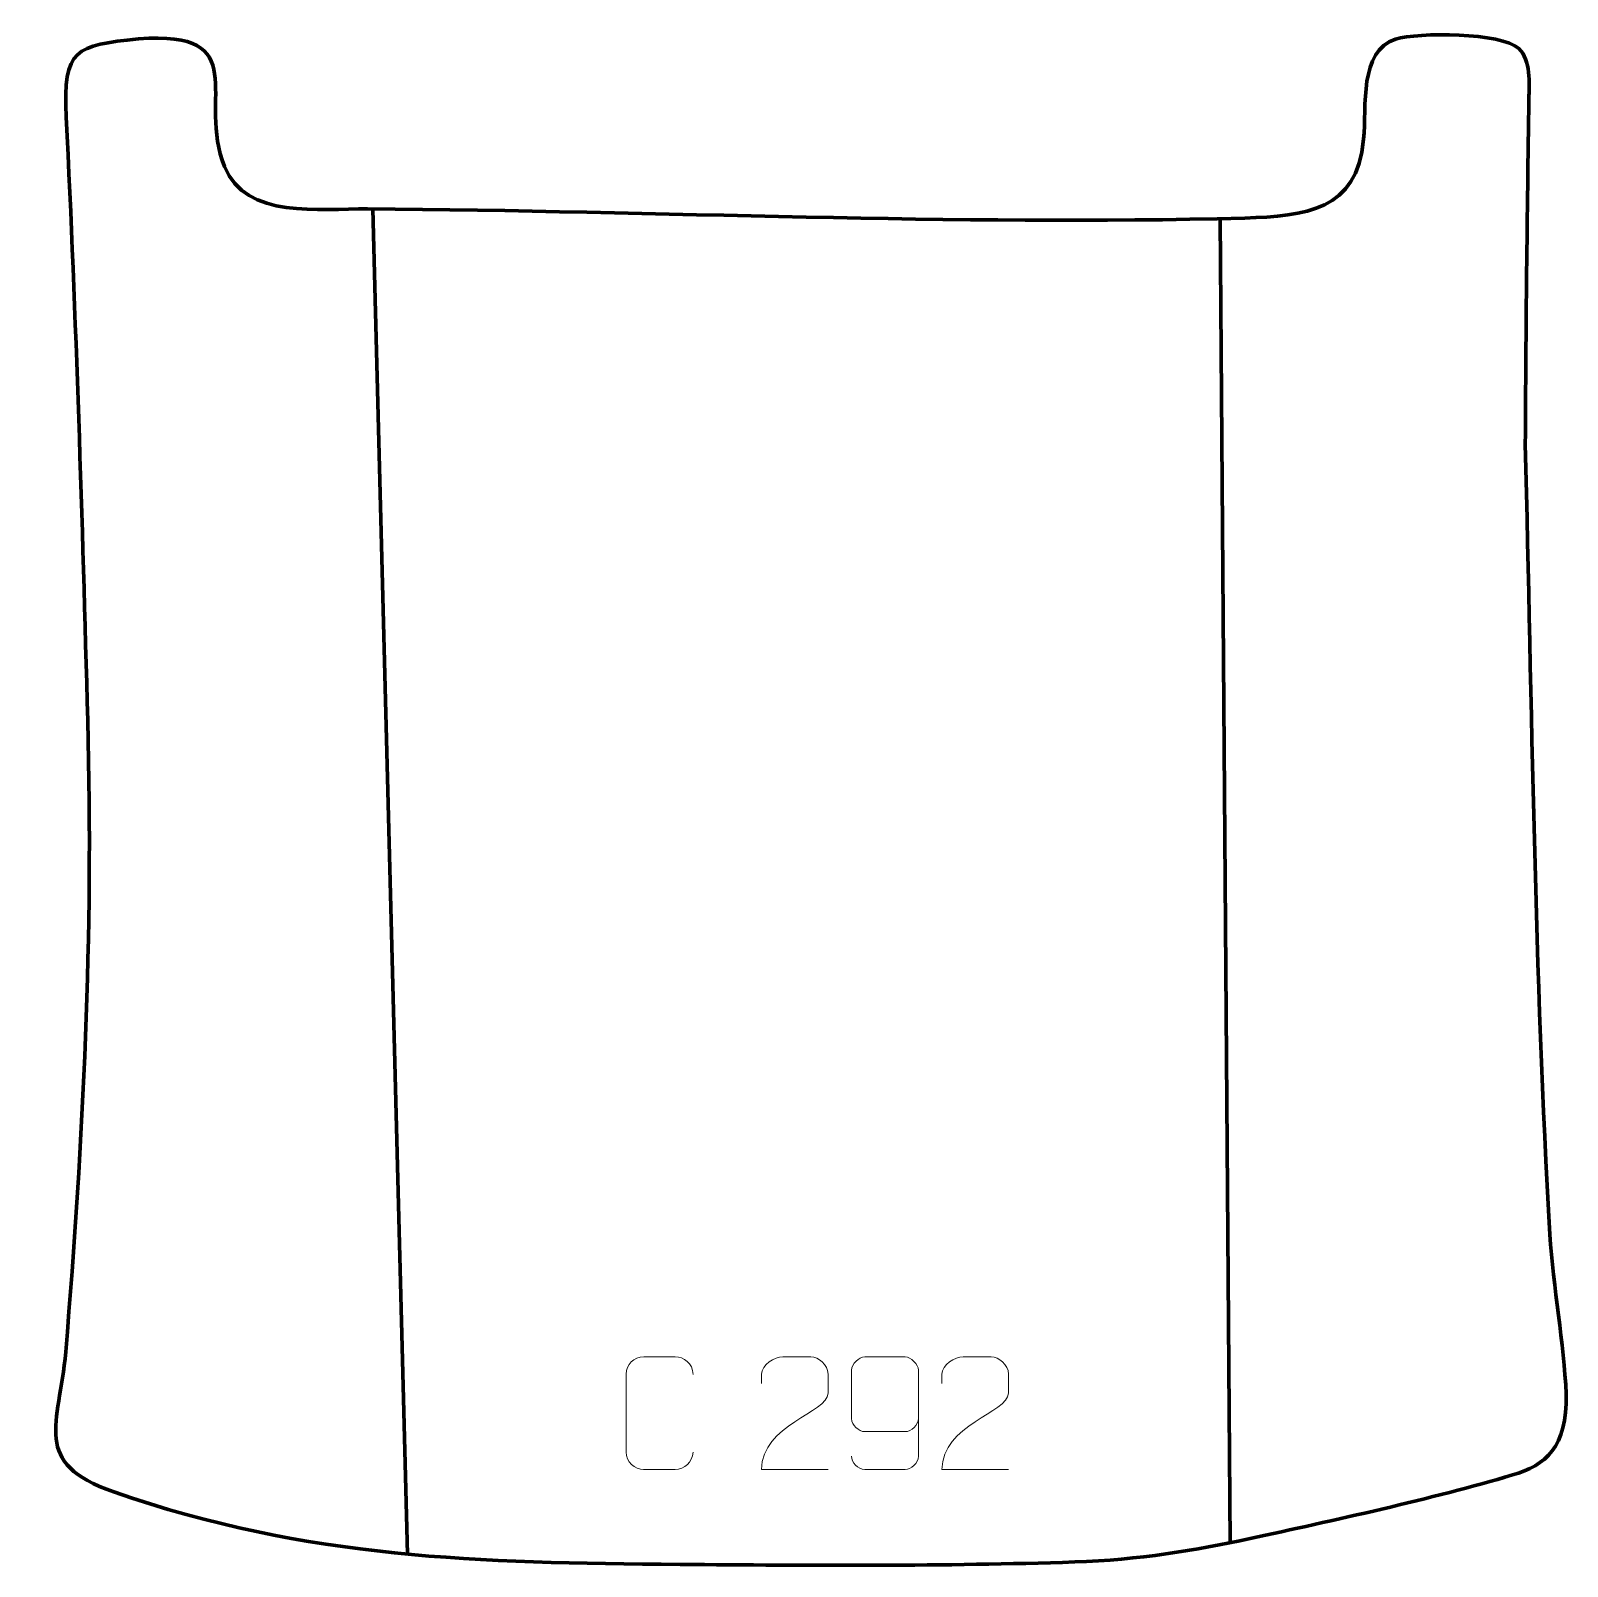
# Model space of a CAD drawing. Header units: millimetres. Extents: x -389 to -48, y 225 to 566.
import ezdxf

# ---------------------------------------------------------------- set-up
doc = ezdxf.new("R2010")
doc.units = ezdxf.units.MM
doc.header["$MEASUREMENT"] = 0
doc.layers.add('layer 2', color=7, linetype='Continuous')
doc.layers.add('layer 3', color=7, linetype='Continuous')

msp = doc.modelspace()

# ---------------------------------------------------------------- linework, layer by layer
at = {"layer": 'layer 2', "color": 140, "lineweight": 158}
for points in [[(-312.9509, 526.4381), (-312.9509, 526.4381), (-305.2752, 228.1057), (-305.2752, 228.1057)], [(-125.0835, 524.2542), (-125.0835, 524.2542), (-122.8387, 230.542), (-122.8387, 230.542)]]:
    msp.add_open_spline(points, degree=3, dxfattribs=at)
at = {"layer": 'layer 3', "color": 242, "lineweight": 158}
msp.add_open_spline([(-119.6084, 524.381), (-106.2272, 524.9037), (-94.6493, 525.9245), (-93.2497, 541.8618), (-93.2497, 541.8618), (-92.6037, 549.2183), (-94.2812, 561.4002), (-86.1564, 564.0582), (-86.1564, 564.0582), (-81.2374, 565.6674), (-62.6874, 565.553), (-58.8414, 561.9978), (-58.8414, 561.9978), (-56.13, 559.4914), (-56.5571, 554.193), (-56.6042, 550.8178), (-56.6042, 550.8178), (-56.9879, 525.2661), (-57.2855, 499.7904), (-57.3974, 474.2373), (-57.3974, 474.2373), (-55.9733, 416.1559), (-55.282, 356.9042), (-51.972, 298.9775), (-51.972, 298.9775), (-51.1481, 287.2717), (-48.8919, 274.8732), (-48.3178, 263.5692), (-48.3178, 263.5692), (-48.0956, 251.7352), (-52.8707, 247.8625), (-60.2492, 245.6588), (-60.2492, 245.6588), (-77.7499, 240.4321), (-100.5045, 235.447), (-118.4247, 231.5751), (-118.4247, 231.5751), (-130.6007, 228.9444), (-143.0636, 226.8481), (-157.3266, 226.3726), (-157.3266, 226.3726), (-186.0403, 225.4151), (-216.0878, 225.5603), (-244.8478, 225.8304), (-244.8478, 225.8304), (-289.8351, 226.2529), (-326.9091, 226.884), (-370.389, 241.8948), (-370.389, 241.8948), (-388.8246, 248.3501), (-382.5311, 256.5873), (-381.0633, 272.9445), (-381.0633, 272.9445), (-377.1336, 320.9614), (-374.9083, 364.7311), (-376.1916, 412.9971), (-376.1916, 412.9971), (-377.3776, 457.6045), (-378.7368, 502.1779), (-380.9377, 546.7494), (-380.9377, 546.7494), (-381.7, 562.1074), (-378.8667, 562.5528), (-364.9605, 564.1793), (-364.9605, 564.1793), (-339.1526, 565.9433), (-352.0386, 551.0833), (-345.8447, 535.8133), (-345.8447, 535.8133), (-341.0772, 524.0598), (-324.7033, 526.5259), (-314.1181, 526.4471), (-314.1181, 526.4471), (-249.1978, 525.9642), (-184.6424, 522.7405), (-119.6084, 524.381)], degree=3, knots=[0, 0, 0, 0, 0.05, 0.05, 0.05, 0.05, 0.1, 0.1, 0.1, 0.1, 0.15, 0.15, 0.15, 0.15, 0.2, 0.2, 0.2, 0.2, 0.25, 0.25, 0.25, 0.25, 0.3, 0.3, 0.3, 0.3, 0.35, 0.35, 0.35, 0.35, 0.4, 0.4, 0.4, 0.4, 0.45, 0.45, 0.45, 0.45, 0.5, 0.5, 0.5, 0.5, 0.55, 0.55, 0.55, 0.55, 0.6, 0.6, 0.6, 0.6, 0.65, 0.65, 0.65, 0.65, 0.7, 0.7, 0.7, 0.7, 0.75, 0.75, 0.75, 0.75, 0.8, 0.8, 0.8, 0.8, 0.85, 0.85, 0.85, 0.85, 0.9, 0.9, 0.9, 0.9, 1, 1, 1, 1], dxfattribs=at)
at = {"layer": 'layer 3', "color": 250, "lineweight": 9}
for points, knots in [([(-241.9618, 250.7252), (-242.1016, 248.4018), (-243.7788, 246.9222), (-245.9265, 246.9114), (-245.9265, 246.9114), (-248.2584, 246.9118), (-250.5903, 246.9118), (-252.9218, 246.9114), (-252.9218, 246.9114), (-254.8468, 246.806), (-256.8189, 248.6905), (-256.8077, 250.7078), (-256.8077, 250.7078), (-256.8073, 256.4779), (-256.8073, 262.2476), (-256.8077, 268.0169), (-256.8077, 268.0169), (-256.8035, 270.155), (-255.0568, 271.8742), (-252.9044, 271.8607), (-252.9044, 271.8607), (-250.5787, 271.8607), (-248.2526, 271.8607), (-245.9265, 271.8607), (-245.9265, 271.8607), (-243.9799, 271.8962), (-241.9885, 270.4047), (-241.9618, 267.9671)], [0, 0, 0, 0, 0.125, 0.125, 0.125, 0.125, 0.25, 0.25, 0.25, 0.25, 0.375, 0.375, 0.375, 0.375, 0.5, 0.5, 0.5, 0.5, 0.625, 0.625, 0.625, 0.625, 0.75, 0.75, 0.75, 0.75, 1, 1, 1, 1]), ([(-212.0134, 246.8971), (-216.9278, 246.8974), (-221.8422, 246.8974), (-226.7563, 246.8971), (-226.7563, 246.8971), (-226.7563, 256.8294), (-212.1053, 259.4706), (-212.0134, 263.7809), (-212.0134, 263.7809), (-212.0137, 265.205), (-212.0137, 266.6287), (-212.0134, 268.052), (-212.0134, 268.052), (-212.0303, 270.1291), (-214.1531, 271.8539), (-215.8241, 271.8712), (-215.8241, 271.8712), (-217.8973, 271.8708), (-219.9702, 271.8708), (-222.0426, 271.8712), (-222.0426, 271.8712), (-223.8647, 271.8877), (-226.6894, 270.0956), (-226.7563, 268.002), (-226.7563, 268.002), (-226.7563, 268.002), (-226.7563, 265.9472), (-226.7563, 265.9472)], [0, 0, 0, 0, 0.125, 0.125, 0.125, 0.125, 0.25, 0.25, 0.25, 0.25, 0.375, 0.375, 0.375, 0.375, 0.5, 0.5, 0.5, 0.5, 0.625, 0.625, 0.625, 0.625, 0.75, 0.75, 0.75, 0.75, 1, 1, 1, 1]), ([(-206.8147, 249.8435), (-206.7906, 248.504), (-205.4344, 246.8507), (-203.8625, 246.8851), (-203.8625, 246.8851), (-200.8777, 246.8854), (-197.8925, 246.8854), (-194.9071, 246.8851), (-194.9071, 246.8851), (-193.688, 246.8701), (-191.9598, 248.3077), (-191.9548, 249.8435), (-191.9548, 249.8435), (-191.9551, 256.2039), (-191.9551, 262.5647), (-191.9548, 268.9255), (-191.9548, 268.9255), (-191.9595, 270.0884), (-193.688, 271.8595), (-194.9071, 271.8839), (-194.9071, 271.8839), (-197.8925, 271.8836), (-200.8777, 271.8836), (-203.8625, 271.8839), (-203.8625, 271.8839), (-205.1406, 271.8401), (-206.8103, 270.2256), (-206.8147, 268.9255), (-206.8147, 268.9255), (-206.8147, 265.3421), (-206.8147, 261.7591), (-206.8147, 258.1763), (-206.8147, 258.1763), (-206.7762, 256.6981), (-205.1935, 255.2652), (-203.8625, 255.2673), (-203.8625, 255.2673), (-200.8777, 255.267), (-197.8925, 255.267), (-194.9071, 255.2673), (-194.9071, 255.2673), (-193.5776, 255.2623), (-191.9346, 256.7695), (-191.9763, 258.1981)], [0, 0, 0, 0, 0.08333333, 0.08333333, 0.08333333, 0.08333333, 0.16666667, 0.16666667, 0.16666667, 0.16666667, 0.25, 0.25, 0.25, 0.25, 0.33333333, 0.33333333, 0.33333333, 0.33333333, 0.41666667, 0.41666667, 0.41666667, 0.41666667, 0.5, 0.5, 0.5, 0.5, 0.58333333, 0.58333333, 0.58333333, 0.58333333, 0.66666667, 0.66666667, 0.66666667, 0.66666667, 0.75, 0.75, 0.75, 0.75, 0.83333333, 0.83333333, 0.83333333, 0.83333333, 1, 1, 1, 1]), ([(-172.0134, 246.8971), (-176.9278, 246.8974), (-181.8422, 246.8974), (-186.7563, 246.8971), (-186.7563, 246.8971), (-186.7563, 256.8294), (-172.1053, 259.4706), (-172.0134, 263.7809), (-172.0134, 263.7809), (-172.0137, 265.205), (-172.0137, 266.6287), (-172.0134, 268.052), (-172.0134, 268.052), (-172.0303, 270.1291), (-174.1531, 271.8539), (-175.8241, 271.8712), (-175.8241, 271.8712), (-177.8973, 271.8708), (-179.9702, 271.8708), (-182.0426, 271.8712), (-182.0426, 271.8712), (-183.8647, 271.8877), (-186.6894, 270.0956), (-186.7563, 268.002), (-186.7563, 268.002), (-186.7563, 268.002), (-186.7563, 265.9472), (-186.7563, 265.9472)], [0, 0, 0, 0, 0.125, 0.125, 0.125, 0.125, 0.25, 0.25, 0.25, 0.25, 0.375, 0.375, 0.375, 0.375, 0.5, 0.5, 0.5, 0.5, 0.625, 0.625, 0.625, 0.625, 0.75, 0.75, 0.75, 0.75, 1, 1, 1, 1])]:
    msp.add_open_spline(points, degree=3, knots=knots, dxfattribs=at)

doc.saveas('drawing.dxf')
